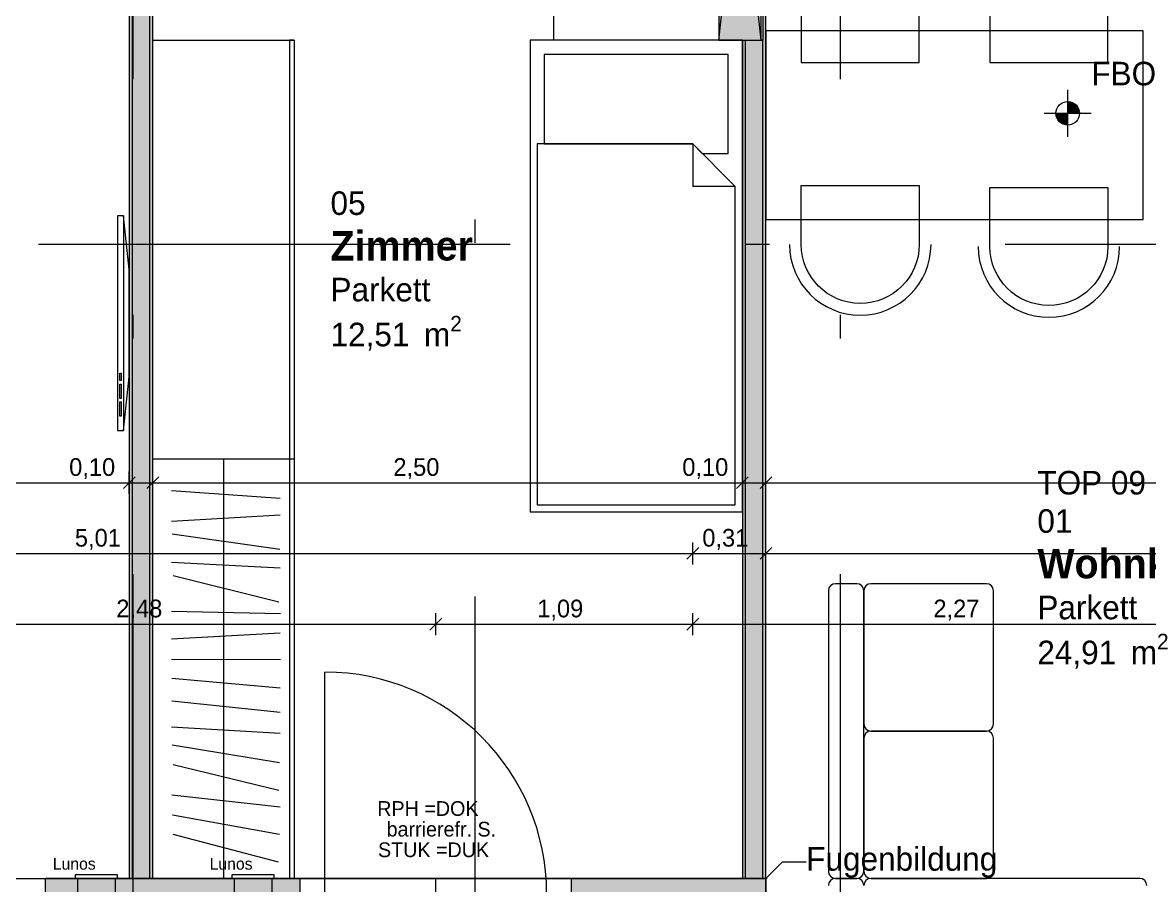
# Model space of a CAD drawing. Header units: metres. Extents: x -4 to 206, y -18 to 45.
# Drawn here: x 2.532 to 7.311, y -14.72 to -11.06 of the extents above; entities that cross this region are included whole.
import ezdxf

# ---------------------------------------------------------------- set-up
doc = ezdxf.new("R2010")
doc.units = ezdxf.units.M
doc.header["$MEASUREMENT"] = 0
for name, pattern in [('Achse', [0.004, 0.002, -0.001, 0, -0.001]), ('Punkt 1_1', [0.075, 0.025, -0.05]), ('Schnittlinie', [0.006, 0.003, -0.0015, 0, -0.0015]), ('Untersicht', [0.001, 0.0005, -0.0005])]:
    doc.linetypes.add(name, pattern=pattern)
for name, color, linetype in [('2._2.Stock PP STG1_4_000 Achsraster', 7, 'Continuous'), ('2._2.Stock PP STG1_4_110 Wand Aussen', 7, 'Continuous'), ('2._2.Stock PP STG1_4_130 Wand Innen', 7, 'Continuous'), ('2._2.Stock PP STG1_4_150 Stütze', 7, 'Continuous'), ('2._2.Stock PP STG1_4_220 Bodenaufbau', 7, 'Continuous'), ('2._2.Stock PP STG1_4_510 Möblierung', 7, 'Continuous'), ('2._2.Stock PP STG1_4_520 Fixeinbauten', 7, 'Continuous'), ('2._2.Stock PP STG1_4_810 Raum', 7, 'Continuous'), ('2._2.Stock PP STG1_4_851 Marker Schnitt', 7, 'Continuous'), ('2._2.Stock PP STG1_4_915 Allgemein Beschriftung.x', 7, 'Continuous'), ('2._2.Stock PP STG1_4_950 Polierplan Bemaßung', 7, 'Continuous'), ('2._2.Stock PP STG1_4_955 Polierplan Beschriftung', 7, 'Continuous')]:
    doc.layers.add(name, color=color, linetype=linetype)
doc.styles.add('ERSTELLTER_STIL_2', font='')
doc.styles.add('ERSTELLTER_STIL_6', font='')
doc.styles.get('ERSTELLTER_STIL_2').set_extended_font_data('Eurostile')
doc.styles.get('ERSTELLTER_STIL_6').set_extended_font_data('Eurostile', bold=True)

msp = doc.modelspace()

# ---------------------------------------------------------------- hatches: boundary and pattern name
at = {"layer": '2._2.Stock PP STG1_4_110 Wand Aussen', "linetype": 'Continuous', "lineweight": 13, "true_color": 0x3f7f02}
for points in [[(2.63, -14.78), (2.63, -14.87), (3.71, -14.87), (3.71, -14.78), (3.71, -14.69), (2.63, -14.69)], [(5.505, -14.69), (4.86, -14.69), (4.86, -14.78), (4.86, -14.87), (5.505, -14.87)], [(5.505, -14.69), (5.505, -14.87), (5.5382, -14.87), (5.685, -14.69)], [(5.5382, -14.87), (5.685, -14.87), (5.685, -14.69)]]:
    msp.add_hatch(color=76, dxfattribs=at).paths.add_polyline_path(points)
at = {"layer": '2._2.Stock PP STG1_4_130 Wand Innen', "linetype": 'Continuous', "lineweight": 13, "true_color": 0xfb02fe}
for points in [[(2.985, -14.69), (2.9975, -14.69), (2.9975, -9.42), (2.985, -9.42)], [(3.0725, -9.42), (3.0725, -14.69), (3.085, -14.69), (3.085, -9.42)], [(5.685, -11.135), (5.685, -9.625), (5.6725, -9.625), (5.6725, -11.135)], [(5.585, -11.135), (5.585, -14.69), (5.5975, -14.69), (5.5975, -11.135)], [(5.685, -14.69), (5.685, -11.135), (5.6725, -11.135), (5.6725, -14.69)]]:
    msp.add_hatch(color=6, dxfattribs=at).paths.add_polyline_path(points)
at = {"layer": '2._2.Stock PP STG1_4_130 Wand Innen', "linetype": 'Continuous', "lineweight": 13, "true_color": 0xffaa00}
for points in [[(2.9975, -9.42), (2.9975, -14.69), (3.0725, -14.69), (3.0725, -9.42)], [(5.6725, -14.69), (5.6725, -11.135), (5.5975, -11.135), (5.5975, -14.69)]]:
    msp.add_hatch(color=40, dxfattribs=at).paths.add_polyline_path(points)
at = {"layer": '2._2.Stock PP STG1_4_150 Stütze', "linetype": 'Continuous', "lineweight": 13, "true_color": 0x3f7f02}
msp.add_hatch(color=76, dxfattribs=at).paths.add_polyline_path([(5.485, -11.135), (5.665, -11.135), (5.665, -9.535), (5.485, -9.535)])
at = {"layer": '2._2.Stock PP STG1_4_950 Polierplan Bemaßung', "linetype": 'Continuous', "lineweight": 0, "true_color": 0x000000}
for points in [[(6.9648, -11.4451), (7.0148, -11.4451), (7.011, -11.426), (7.0001, -11.4098), (6.9839, -11.3989), (6.9648, -11.3951)], [(6.9648, -11.4451), (6.9148, -11.4451), (6.9186, -11.4643), (6.9294, -11.4805), (6.9457, -11.4913), (6.9648, -11.4951)]]:
    msp.add_hatch(color=18, dxfattribs=at).paths.add_polyline_path(points)
at = {"layer": '2._2.Stock PP STG1_4_955 Polierplan Beschriftung', "linetype": 'Continuous', "lineweight": 13, "true_color": 0xfb02fe}
msp.add_hatch(color=6, dxfattribs=at).paths.add_polyline_path([(5.6825, -14.69), (5.6827, -14.691), (5.6832, -14.6918), (5.684, -14.6923), (5.685, -14.6925), (5.686, -14.6923), (5.6868, -14.6918), (5.6873, -14.691), (5.6875, -14.69), (5.6873, -14.689), (5.6868, -14.6882), (5.686, -14.6877), (5.685, -14.6875), (5.684, -14.6877), (5.6832, -14.6882), (5.6827, -14.689)])

# ---------------------------------------------------------------- linework, layer by layer
at = {"layer": '2._2.Stock PP STG1_4_000 Achsraster', "color": 5, "linetype": 'Achse', "lineweight": 0, "ltscale": 1000}
for p, q in [((3, 3), (3, -18)), ((6, 3), (6, -18)), ((-1.5, -12), (21, -12))]:
    msp.add_line(p, q, dxfattribs=at)
at = {"layer": '2._2.Stock PP STG1_4_110 Wand Aussen', "color": 8, "linetype": 'Continuous', "lineweight": 0, "ltscale": 1000}
msp.add_line((3.815, -14.755), (3.815, -13.815), dxfattribs=at)
at = {"layer": '2._2.Stock PP STG1_4_110 Wand Aussen', "color": 7, "linetype": 'Continuous', "lineweight": 13, "ltscale": 1000}
for p, q in [((0.98, -14.69), (2.63, -14.69)), ((2.63, -14.69), (2.63, -14.69)), ((4.86, -14.69), (3.71, -14.69)), ((3.71, -14.69), (3.71, -14.69)), ((4.285, -15.4591), (4.285, -14.69))]:
    msp.add_line(p, q, dxfattribs=at)
at = {"layer": '2._2.Stock PP STG1_4_110 Wand Aussen', "color": 7, "linetype": 'Continuous', "lineweight": 18, "ltscale": 1000}
for p, q in [((2.63, -14.78), (2.63, -14.69)), ((2.63, -14.78), (2.63, -14.69)), ((3.71, -14.78), (3.71, -14.69)), ((3.71, -14.78), (3.71, -14.69)), ((4.86, -14.78), (4.86, -14.69)), ((4.86, -14.78), (4.86, -14.69))]:
    msp.add_line(p, q, dxfattribs=at)
at = {"layer": '2._2.Stock PP STG1_4_110 Wand Aussen', "color": 8, "linetype": 'Punkt 1_1', "lineweight": 13, "ltscale": 1000}
msp.add_line((4.86, -14.69), (3.71, -14.69), dxfattribs=at)
at = {"layer": '2._2.Stock PP STG1_4_110 Wand Aussen', "color": 7, "linetype": 'Continuous', "lineweight": 18, "ltscale": 1000, "flags": 128}
for points in [[(3.71, -14.69), (2.63, -14.69)], [(5.505, -14.69), (4.86, -14.69)], [(5.685, -14.69), (5.505, -14.69)], [(5.685, -15.66), (5.685, -14.69)]]:
    msp.add_lwpolyline(points, dxfattribs=at)
at = {"layer": '2._2.Stock PP STG1_4_110 Wand Aussen', "color": 8, "linetype": 'Continuous', "lineweight": 0, "ltscale": 1000}
msp.add_arc((3.815, -14.755), 0.94, 0, 90, dxfattribs=at)
at = {"layer": '2._2.Stock PP STG1_4_110 Wand Aussen', "color": 7, "linetype": 'Continuous', "lineweight": 13, "ltscale": 1000}
msp.add_point((4.86, -14.69), dxfattribs=at)
at = {"layer": '2._2.Stock PP STG1_4_130 Wand Innen', "color": 7, "linetype": 'Continuous', "lineweight": 18, "ltscale": 1000}
for p, q in [((2.9975, -9.42), (2.9975, -14.69)), ((3.0725, -14.69), (3.0725, -9.42)), ((5.6725, -9.625), (5.6725, -11.135)), ((5.5975, -11.135), (5.5975, -14.69)), ((5.6725, -14.69), (5.6725, -11.135))]:
    msp.add_line(p, q, dxfattribs=at)
at = {"layer": '2._2.Stock PP STG1_4_130 Wand Innen', "color": 7, "linetype": 'Continuous', "lineweight": 18, "ltscale": 1000, "flags": 128}
for points in [[(2.985, -9.42), (2.985, -14.69)], [(3.085, -14.69), (3.085, -9.625)], [(5.685, -11.135), (5.685, -9.625)], [(5.585, -11.135), (5.585, -14.69)], [(5.665, -11.135), (5.6725, -11.135)], [(5.6725, -11.135), (5.665, -11.135)], [(5.685, -14.69), (5.685, -11.135)], [(2.985, -14.69), (3.085, -14.69)], [(5.585, -14.69), (5.685, -14.69)]]:
    msp.add_lwpolyline(points, dxfattribs=at)
at = {"layer": '2._2.Stock PP STG1_4_150 Stütze', "color": 7, "linetype": 'Continuous', "lineweight": 13, "ltscale": 1000}
for p, q in [((5.485, -11.135), (5.665, -9.535)), ((5.665, -11.135), (5.485, -9.535))]:
    msp.add_line(p, q, dxfattribs=at)
at = {"layer": '2._2.Stock PP STG1_4_150 Stütze', "color": 7, "linetype": 'Continuous', "lineweight": 18, "ltscale": 1000, "flags": 128}
msp.add_lwpolyline([(5.485, -11.135), (5.665, -11.135), (5.665, -9.535), (5.485, -9.535)], close=True, dxfattribs=at)
at = {"layer": '2._2.Stock PP STG1_4_220 Bodenaufbau', "color": 7, "linetype": 'Continuous', "lineweight": 13, "ltscale": 1000, "true_color": 0xf4f4f4, "flags": 128}
msp.add_lwpolyline([(3.445, -0.31), (0.3111, -0.31), (0.3639, -14.69), (5.685, -14.69), (5.685, -15.66), (13.295, -15.66), (13.295, -14.69), (18.6261, -14.69), (18.674, -0.31), (15.505, -0.31), (15.505, -0.71), (12.78, -0.71), (12.78, 0.49), (6.2, 0.49), (6.2, -0.71), (3.445, -0.71)], close=True, dxfattribs=at)
at = {"layer": '2._2.Stock PP STG1_4_510 Möblierung', "color": 8, "linetype": 'Continuous', "lineweight": 13, "ltscale": 1000, "true_color": 0x7e7f7f}
for p, q in [((3.665, -11.135), (3.665, -14.69)), ((3.685, -11.135), (3.665, -11.135)), ((5.585, -11.135), (4.685, -11.135)), ((4.685, -11.135), (4.685, -13.135)), ((5.585, -13.135), (5.585, -11.135)), ((5.375, -11.575), (5.375, -11.755)), ((5.555, -11.755), (5.375, -11.755)), ((2.96, -11.8792), (2.96, -12.7908)), ((2.945, -12.5781), (2.945, -12.5477)), ((2.945, -12.5477), (2.9513, -12.5477)), ((2.9513, -12.5477), (2.9513, -12.5781)), ((2.9513, -12.5781), (2.945, -12.5781)), ((2.945, -12.6541), (2.945, -12.5933)), ((2.945, -12.5933), (2.9513, -12.5933)), ((2.9513, -12.5933), (2.9513, -12.6541)), ((2.9513, -12.6541), (2.945, -12.6541)), ((2.945, -12.73), (2.945, -12.6692)), ((2.945, -12.6692), (2.9513, -12.6692)), ((2.9513, -12.6692), (2.9513, -12.73)), ((2.9513, -12.73), (2.945, -12.73)), ((3.685, -12.9125), (3.085, -12.9125)), ((3.685, -12.9125), (3.085, -12.9125)), ((3.385, -12.9125), (3.385, -14.69)), ((3.685, -12.9125), (3.665, -12.9125)), ((3.6253, -13.0784), (3.1647, -13.0466)), ((4.685, -13.135), (5.585, -13.135)), ((3.6255, -13.1494), (3.1645, -13.1756)), ((3.6236, -13.2947), (3.1664, -13.2303)), ((3.6256, -13.3745), (3.1644, -13.3505)), ((3.6189, -13.5189), (3.1711, -13.4061)), ((5.95, -13.47), (5.95, -14.66)), ((6.07, -13.44), (5.98, -13.44)), ((6.1, -13.47), (6.1, -14.035)), ((6.1, -14.66), (6.1, -13.47)), ((6.62, -13.44), (6.13, -13.44)), ((6.65, -14.035), (6.65, -13.47)), ((3.6258, -13.5676), (3.1642, -13.5574)), ((3.6255, -13.6502), (3.1645, -13.6748)), ((3.6259, -13.7629), (3.1641, -13.7621)), ((3.625, -13.8827), (3.165, -13.8423)), ((3.6246, -13.9863), (3.1654, -13.9387)), ((3.6255, -14.0757), (3.1645, -14.0493)), ((6.1, -14.095), (6.1, -14.66)), ((6.62, -14.065), (6.13, -14.065)), ((6.13, -14.065), (6.62, -14.065)), ((6.65, -14.66), (6.65, -14.095)), ((3.6228, -14.2002), (3.1672, -14.1248)), ((3.6194, -14.317), (3.1706, -14.208)), ((3.6245, -14.3874), (3.1655, -14.3376)), ((3.6221, -14.5038), (3.1679, -14.4212)), ((3.6182, -14.6217), (3.1718, -14.5033)), ((6.07, -14.69), (5.98, -14.69)), ((5.98, -14.69), (6.07, -14.69)), ((6.13, -14.69), (6.62, -14.69)), ((7.27, -14.69), (6.13, -14.69))]:
    msp.add_line(p, q, dxfattribs=at)
at = {"layer": '2._2.Stock PP STG1_4_510 Möblierung', "color": 8, "linetype": 'Continuous', "lineweight": 13, "ltscale": 1000, "true_color": 0x7e7f7f, "flags": 128}
for points in [[(4.785, -11.135), (4.785, -9.625), (5.485, -9.625), (5.485, -11.135)], [(7.285, -11.095), (5.685, -11.095), (5.685, -11.895), (7.285, -11.895)], [(3.685, -11.135), (3.685, -14.69), (3.085, -14.69), (3.085, -11.135)], [(5.375, -11.575), (5.415, -11.615), (5.525, -11.615), (5.525, -11.195), (4.745, -11.195), (4.745, -11.575)], [(4.715, -13.105), (5.555, -13.105), (5.555, -11.755), (5.375, -11.575), (4.715, -11.575)], [(2.935, -11.8792), (2.935, -12.7908), (2.96, -12.7908), (2.985, -12.5629), (2.985, -12.1071), (2.96, -11.8792)]]:
    msp.add_lwpolyline(points, close=True, dxfattribs=at)
for points in [[(5.835, -11.23), (6.335, -11.23), (6.335, -10.98, 1), (5.835, -10.98)], [(6.635, -11.23), (7.135, -11.23), (7.135, -10.98, 1), (6.635, -10.98)], [(5.835, -11.7513), (6.335, -11.7513), (6.335, -12.0013, -1), (5.835, -12.0013)], [(6.635, -11.76), (7.135, -11.76), (7.135, -12.01, -1), (6.635, -12.01)]]:
    msp.add_lwpolyline(points, format="xyb", close=True, dxfattribs=at)
at = {"layer": '2._2.Stock PP STG1_4_510 Möblierung', "color": 8, "linetype": 'Continuous', "lineweight": 13, "ltscale": 1000, "true_color": 0x7e7f7f}
for centre, radius, start, end in [((6.085, -12.0013), 0.3, 180, 0), ((6.885, -12.01), 0.3, 180, 0), ((5.98, -13.47), 0.03, 90, 180), ((6.07, -13.47), 0.03, 0, 90), ((6.13, -13.47), 0.03, 90, 180), ((6.62, -13.47), 0.03, 0, 90), ((6.13, -14.035), 0.03, 180, 270), ((6.62, -14.035), 0.03, 270, 0), ((6.13, -14.095), 0.03, 90, 180), ((6.62, -14.095), 0.03, 0, 90), ((5.98, -14.66), 0.03, 180, 270), ((6.07, -14.66), 0.03, 270, 0), ((6.13, -14.66), 0.03, 180, 270), ((6.62, -14.66), 0.03, 270, 0), ((5.98, -14.72), 0.03, 90, 180), ((6.07, -14.72), 0.03, 0, 90), ((6.13, -14.72), 0.03, 90, 180), ((7.27, -14.72), 0.03, 0, 90)]:
    msp.add_arc(centre, radius, start, end, dxfattribs=at)
at = {"layer": '2._2.Stock PP STG1_4_520 Fixeinbauten', "color": 8, "linetype": 'Untersicht', "lineweight": 0, "ltscale": 1000, "flags": 128}
for points in [[(2.755, -14.675), (2.755, -14.69)], [(2.935, -14.675), (2.755, -14.675)], [(2.755, -14.69), (2.935, -14.69)], [(2.765, -14.69), (2.765, -15.07)], [(2.925, -14.69), (2.925, -15.07)], [(2.935, -14.69), (2.935, -14.675)], [(3.42, -14.675), (3.42, -14.69)], [(3.6, -14.675), (3.42, -14.675)], [(3.42, -14.69), (3.6, -14.69)], [(3.43, -14.69), (3.43, -15.07)], [(3.59, -14.69), (3.59, -15.07)], [(3.6, -14.69), (3.6, -14.675)]]:
    msp.add_lwpolyline(points, dxfattribs=at)
at = {"layer": '2._2.Stock PP STG1_4_851 Marker Schnitt', "color": 7, "linetype": 'Schnittlinie', "lineweight": 13, "ltscale": 1000}
msp.add_line((4.45, 4.805), (4.45, -18), dxfattribs=at)
at = {"layer": '2._2.Stock PP STG1_4_950 Polierplan Bemaßung', "color": 7, "linetype": 'Continuous', "lineweight": 13, "ltscale": 1000}
for p, q in [((6.9648, -11.5451), (6.9648, -11.3451)), ((6.8648, -11.4451), (7.0648, -11.4451)), ((3.01, -12.9867), (2.96, -13.0367)), ((2.985, -13.0586), (2.985, -12.9648)), ((3.11, -12.9867), (3.06, -13.0367)), ((3.085, -13.0586), (3.085, -12.9648)), ((5.61, -12.9867), (5.56, -13.0367)), ((5.585, -13.0586), (5.585, -12.9648)), ((5.71, -12.9867), (5.66, -13.0367)), ((5.685, -13.0586), (5.685, -12.9648)), ((0.3639, -13.0117), (2.985, -13.0117)), ((2.985, -13.0117), (3.085, -13.0117)), ((3.085, -13.0117), (5.585, -13.0117)), ((5.585, -13.0117), (5.685, -13.0117)), ((5.685, -13.0117), (9.435, -13.0117)), ((5.375, -13.3586), (5.375, -13.2648)), ((5.685, -13.3586), (5.685, -13.2648)), ((0.3639, -13.3117), (5.375, -13.3117)), ((5.4, -13.2867), (5.35, -13.3367)), ((5.375, -13.3117), (5.685, -13.3117)), ((5.71, -13.2867), (5.66, -13.3367)), ((5.685, -13.3117), (9.435, -13.3117)), ((4.285, -13.6586), (4.285, -13.5648)), ((5.375, -13.6586), (5.375, -13.5648)), ((1.805, -13.6117), (4.285, -13.6117)), ((4.31, -13.5867), (4.26, -13.6367)), ((4.285, -13.6117), (5.375, -13.6117)), ((5.4, -13.5867), (5.35, -13.6367)), ((5.375, -13.6117), (7.645, -13.6117))]:
    msp.add_line(p, q, dxfattribs=at)
msp.add_circle((6.9648, -11.4451), 0.05, dxfattribs=at)
at = {"layer": '2._2.Stock PP STG1_4_955 Polierplan Beschriftung', "color": 6, "linetype": 'Continuous', "lineweight": 13, "ltscale": 1000, "true_color": 0xfb02fe}
for p, q in [((5.6868, -14.6882), (5.7557, -14.6193)), ((5.7557, -14.6193), (5.8557, -14.6193))]:
    msp.add_line(p, q, dxfattribs=at)
msp.add_circle((5.685, -14.69), 0.0025, dxfattribs=at)

# ---------------------------------------------------------------- texts
at = {"layer": '2._2.Stock PP STG1_4_110 Wand Aussen', "color": 7, "linetype": 'Continuous', "lineweight": 13, "char_height": 0.0625, "attachment_point": 9, "style": 'ERSTELLTER_STIL_2'}
for s, insert in [('\\A1;{\\pqr;\\pt0;\\fEurostile|b0|i0|c0|p0;\\W1.000000;RPH =DOK}', (4.4662, -14.4258)), ('\\A1;{\\pqr;\\pt0;\\fEurostile|b0|i0|c0|p0;\\W1.000000;barrierefr. S. }', (4.5408, -14.5133)), ('\\A1;{\\pqr;\\pt0;\\fEurostile|b0|i0|c0|p0;\\W1.000000;STUK =DUK}', (4.5112, -14.6008))]:
    msp.add_mtext(s, dxfattribs=dict(at, insert=insert))
at = {"layer": '2._2.Stock PP STG1_4_810 Raum', "color": 7, "linetype": 'Continuous', "lineweight": 13, "attachment_point": 1}
for s, insert, char_height, style in [('\\A1;{\\pql;\\pt0;\\fEurostile|b0|i0|c0|p0;\\W1.000000;05}', (3.8385, -11.7761), 0.1, 'ERSTELLTER_STIL_2'), ('\\A1;{\\pql;\\pt0;\\fEurostile|b1|i0|c0|p0;\\W1.000000;Zimmer}', (3.8385, -11.9443), 0.125, 'ERSTELLTER_STIL_6'), ('\\A1;{\\pql;\\pt0;\\fEurostile|b0|i0|c0|p0;\\W1.000000;Parkett}', (3.8385, -12.1427), 0.1, 'ERSTELLTER_STIL_2'), ('\\A1;{\\pql;\\pt0,0.05;\\fEurostile|b0|i0|c0|p0;\\W1.000000;12,51\\fEurostile|b0|i0|c0|p0;\\W1.000000;\\A1{\\H.66x;\\S^  ;}\\fEurostile|b0|i0|c0|p0;\\W1.000000; m\\fEurostile|b0|i0|c0|p0;\\W1.000000;\\A1{\\H.66x;\\S2^  ;}}', (3.8385, -12.3042), 0.1, 'ERSTELLTER_STIL_2'), ('\\A1;{\\pql;\\pt0;\\fEurostile|b0|i0|c0|p0;\\W1.000000;TOP 09}', (6.8359, -12.9618), 0.1, 'ERSTELLTER_STIL_2'), ('\\A1;{\\pql;\\pt0;\\fEurostile|b0|i0|c0|p0;\\W1.000000;01}', (6.8359, -13.1243), 0.1, 'ERSTELLTER_STIL_2'), ('\\A1;{\\pql;\\pt0;\\fEurostile|b1|i0|c0|p0;\\W1.000000;Wohnküche}', (6.8359, -13.2925), 0.125, 'ERSTELLTER_STIL_6'), ('\\A1;{\\pql;\\pt0;\\fEurostile|b0|i0|c0|p0;\\W1.000000;Parkett}', (6.8359, -13.491), 0.1, 'ERSTELLTER_STIL_2'), ('\\A1;{\\pql;\\pt0,0.05;\\fEurostile|b0|i0|c0|p0;\\W1.000000;24,91\\fEurostile|b0|i0|c0|p0;\\W1.000000;\\A1{\\H.66x;\\S^  ;}\\fEurostile|b0|i0|c0|p0;\\W1.000000; m\\fEurostile|b0|i0|c0|p0;\\W1.000000;\\A1{\\H.66x;\\S2^  ;}}', (6.8359, -13.6525), 0.1, 'ERSTELLTER_STIL_2')]:
    msp.add_mtext(s, dxfattribs=dict(at, insert=insert, char_height=char_height, style=style))
at = {"layer": '2._2.Stock PP STG1_4_915 Allgemein Beschriftung.x', "color": 250, "linetype": 'Continuous', "lineweight": 13, "true_color": 0x3f3f3f, "char_height": 0.05, "attachment_point": 8, "style": 'ERSTELLTER_STIL_2'}
for insert in [(2.7518, -14.6536), (3.4168, -14.6536)]:
    msp.add_mtext('\\A1;{\\pqc;\\fEurostile|b0|i0|c0|p0;\\W1.000000;Lunos}', dxfattribs=dict(at, insert=insert))
at = {"layer": '2._2.Stock PP STG1_4_950 Polierplan Bemaßung', "color": 7, "linetype": 'Continuous', "lineweight": 13, "attachment_point": 7, "style": 'ERSTELLTER_STIL_2'}
for s, insert, char_height, width in [('\\A1;{\\pql;\\fEurostile|b0|i0|c0|p0;\\W1.000000;FBOK +5,91}', (7.0648, -11.3451), 0.1, 0.791456), ('\\A1;{\\pql;\\fEurostile|b0|i0|c0|p0;\\W1.000000;0,10}', (2.7302, -12.9967), 0.075, 0.22978), ('\\A1;{\\pql;\\fEurostile|b0|i0|c0|p0;\\W1.000000;2,50}', (4.1052, -12.9967), 0.075, 0.22978), ('\\A1;{\\pql;\\fEurostile|b0|i0|c0|p0;\\W1.000000;0,10}', (5.3302, -12.9967), 0.075, 0.22978), ('\\A1;{\\pql;\\fEurostile|b0|i0|c0|p0;\\W1.000000;5,01}', (2.7545, -13.2967), 0.075, 0.22978), ('\\A1;{\\pql;\\fEurostile|b0|i0|c0|p0;\\W1.000000;0,31}', (5.4151, -13.2967), 0.075, 0.22978), ('\\A1;{\\pql;\\fEurostile|b0|i0|c0|p0;\\W1.000000;2,48}', (2.9301, -13.5967), 0.075, 0.22978), ('\\A1;{\\pql;\\fEurostile|b0|i0|c0|p0;\\W1.000000;1,09}', (4.7151, -13.5967), 0.075, 0.22978), ('\\A1;{\\pql;\\fEurostile|b0|i0|c0|p0;\\W1.000000;2,27}', (6.3951, -13.5967), 0.075, 0.22978)]:
    msp.add_mtext(s, dxfattribs=dict(at, insert=insert, char_height=char_height, width=width))
at = {"layer": '2._2.Stock PP STG1_4_955 Polierplan Beschriftung', "color": 6, "linetype": 'Continuous', "lineweight": 13, "true_color": 0xfb02fe, "insert": (5.8557, -14.6224), "char_height": 0.1, "attachment_point": 4, "style": 'ERSTELLTER_STIL_2'}
msp.add_mtext('\\A1;{\\pql;\\fEurostile|b0|i0|c0|p0;\\W1.000000;Fugenbildung}', dxfattribs=at)

doc.saveas('drawing.dxf')
